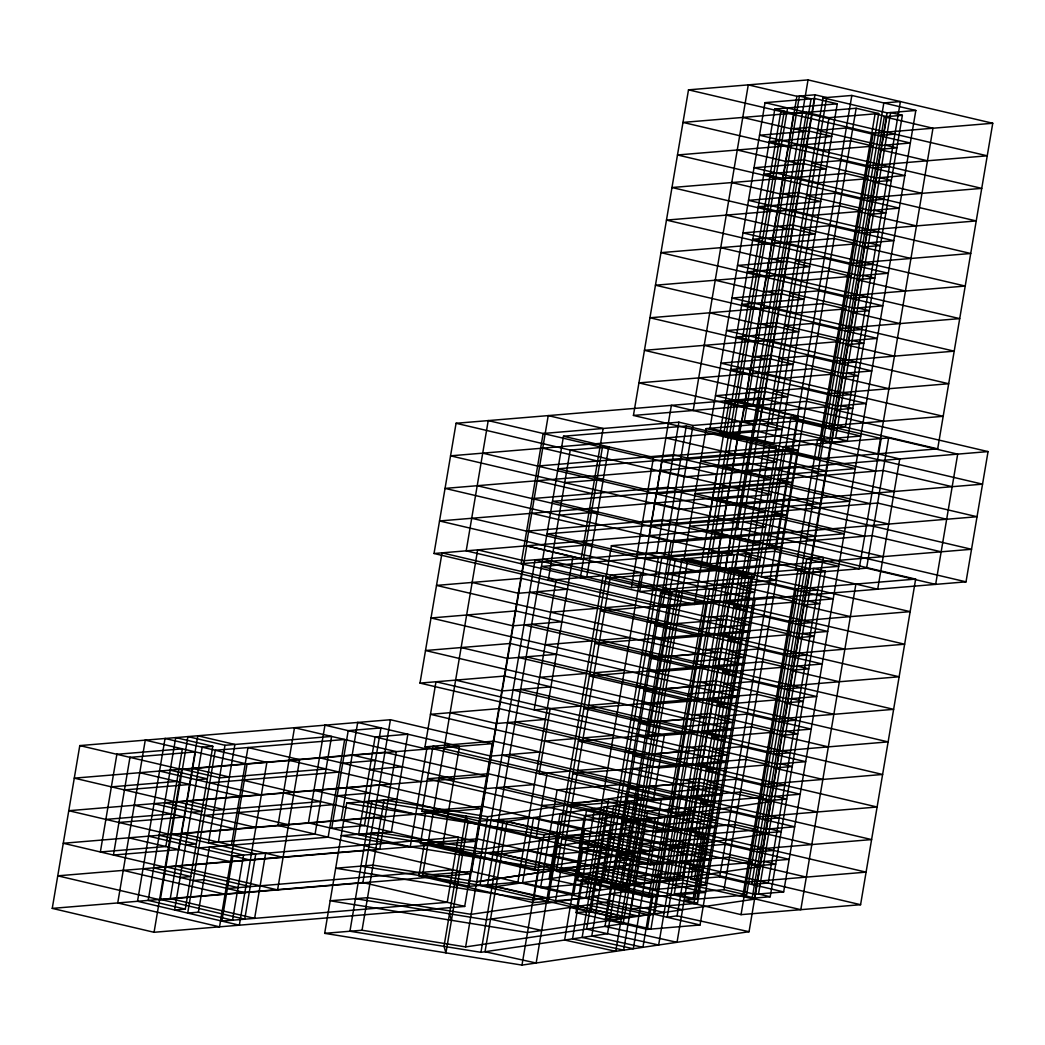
<?xml version="1.0" encoding="UTF-8"?>
<svg xmlns="http://www.w3.org/2000/svg" width="1045" height="1045" viewBox="0 0 1045 1045"><rect width="100%" height="100%" fill="white"/><g stroke="black" fill="none" stroke-linecap="round" stroke-linejoin="round"><path stroke-width="1.5" d="M52.25 908.392L79.786 745.594L390.425 719.731L492.234 743.635L464.698 906.433L154.059 932.284L52.25 908.392L362.889 882.529L464.698 906.433M154.059 932.284L181.595 769.486L492.234 743.635M185.278 909.111L212.814 746.313L175.717 737.6L148.181 900.398L185.278 909.111L174.619 909.999L202.142 747.201L212.814 746.313M224.988 745.294L208.464 842.975L315.067 834.106L331.578 736.425L224.988 745.294L187.904 736.594L160.368 899.392L244.726 919.195L255.738 854.065L171.38 834.276M198.367 912.181L209.379 847.064L243.55 855.084L232.539 920.201L198.367 912.181L187.708 913.069L215.244 750.271L344.667 739.494L328.156 837.176L198.72 847.952M218.366 842.152L234.89 744.471L197.805 735.771L170.27 898.569L254.627 918.372L265.639 853.242M231.454 845.222L247.978 747.541L299.615 759.663L277.578 889.909L175.769 866.005M749.056 931.709L677.069 915.825L667.167 917.275L689.204 787.042L699.105 785.579L771.079 801.476L749.056 931.709L521.991 965.097L324.668 933.342L346.692 803.109L384.064 800L487.675 816.668L638.599 794.474L627.588 859.604L476.651 881.784L373.052 865.116L335.68 868.225L533.002 899.98L760.068 866.592L688.093 850.708L678.192 852.158M362.889 882.529L390.425 719.731M324.668 933.342L362.04 930.233L384.064 800M434.028 553.51L456.064 423.277L759.702 398.001L988.047 451.597L966.024 581.843L662.386 607.119L434.028 553.51L737.665 528.247L966.024 581.843M419.999 683.09L442.022 552.844L670.381 606.453L648.344 736.686L419.999 683.09L504.735 676.037L733.094 729.632L648.344 736.686M424.975 746.875L435.987 681.758L664.333 735.353L653.321 800.483L424.975 746.875L493.723 741.153L722.069 794.749L653.321 800.483M421.958 811.338L432.97 746.208L661.315 799.817L650.303 864.933L421.958 811.338L482.712 806.283L711.057 859.878L650.303 864.933M420.443 843.563L425.955 810.998L540.121 837.803L534.622 870.354L420.443 843.563L477.199 838.835L705.558 892.43L648.788 897.159L577.519 880.426L583.032 847.874L654.301 864.594L648.788 897.159M418.927 875.788L424.44 843.224L538.619 870.028L533.107 902.593L418.927 875.788L471.7 871.399L700.045 924.995L755.117 599.399L526.771 545.803L471.7 871.399M468.761 886.33L523.832 560.721L572.947 556.632L517.876 882.241L468.761 886.33L422.585 875.488L477.656 549.879L523.832 560.721M362.04 930.233L465.639 946.914L487.675 816.668M754.255 577.389L664.254 556.267L541.467 566.481L631.454 587.603L754.255 577.389L776.278 447.142L686.291 426.02L563.49 436.235L487.61 884.762L624.335 916.844M480.948 952.322L502.972 822.088L629.534 803.474L607.511 933.721L480.948 952.322L349.944 931.239L371.968 801.006L502.972 822.088M556.201 579.648L534.178 709.895L581.033 705.989M550.166 708.562L539.142 773.679L570.021 771.106M547.136 773.013L536.124 838.129L559.01 836.235M580.38 577.637L602.403 447.391M586.728 577.101L608.765 446.868L570.23 450.068L548.207 580.315L603.069 575.743L547.998 901.352L533.107 902.593M521.991 965.097L544.014 834.864L771.079 801.476M556.332 871.295L611.403 545.686L730.938 535.745L915.655 579.1L860.584 904.696L741.049 914.649L556.332 871.295L675.867 861.341L860.584 904.696M633.427 415.453L688.498 89.844L808.033 79.903L992.75 123.258L937.678 448.854L818.144 458.807L633.427 415.453L752.962 405.499L937.678 448.854M576.017 912.664L581.516 880.099L652.785 896.832L647.286 929.384L576.017 912.664L590.895 911.423L607.419 813.741L584.547 815.649L579.034 848.2L601.907 846.306M631.454 587.603L653.491 457.37L776.278 447.142M597.688 863.993L608.699 798.876L680.674 814.76L658.65 945.007L586.611 929.096L597.505 863.954L669.662 879.89M656.861 552.426L678.884 422.18L692.966 425.485L798.315 416.72L776.291 546.966L670.929 555.731L656.861 552.426L521.102 563.725L543.139 433.479L678.884 422.18M603.409 882.346L658.481 556.737M649.389 786.428L671.935 791.718L721.612 787.59L699.066 782.3L636.732 787.486L623.46 784.364L557.129 789.889L540.605 887.571L606.936 882.045L662.007 556.449L675.279 559.558L774.737 551.29L838.73 566.312L739.272 574.58L677.029 942.303L604.977 926.393L610.489 893.841M664.254 556.267L686.291 426.02M660.558 592.815L706.002 603.487L650.93 929.083L605.486 918.411L660.558 592.815L732.114 586.937L754.66 592.228L704.97 596.368L682.424 591.065M616.067 861.289L627.091 796.172L699.066 812.069M671.164 540.709L616.093 866.318L664.751 877.735L682.79 876.232L694.494 878.976L749.565 553.38L737.861 550.637L719.822 552.139L664.751 877.735M693.201 410.476L748.272 84.88L796.917 96.297L814.956 94.795L826.673 97.538L771.602 423.147L759.885 420.39L741.845 421.893L796.917 96.297M662.386 607.119L692.966 425.485M675.279 559.558L620.207 885.167L606.936 882.045M625.171 891.62L630.684 859.055L476.651 881.784M706.159 428.594L684.135 558.827L748.129 573.849L770.152 443.603L860.753 436.065L796.76 421.044L706.159 428.594L770.152 443.603M655.411 889.399L710.482 563.804L687.937 558.513L632.865 884.109L655.411 889.399L705.088 885.272L837.267 103.821L814.721 98.53L765.031 102.671L709.96 428.267L773.966 443.289L829.038 117.693L878.714 113.552L746.548 895.003L684.201 900.189L697.472 903.298L752.544 577.702L739.272 574.58M823.643 439.161L801.097 433.871L738.658 439.057L719.757 434.629L774.828 109.02L837.267 103.821M728.705 433.884L706.668 564.117L760.159 559.663L737.613 554.372M732.506 433.557L787.577 107.962M709.659 588.727L654.588 914.323L605.486 918.411M718.333 551.786L740.356 421.54M738.658 439.057L793.73 113.461L856.168 108.262L878.714 113.552M675.867 861.341L730.938 535.745M752.962 405.499L808.033 79.903M747.606 438.312L725.583 568.558L779.074 564.104L801.619 569.394M674.312 893.841L729.384 568.245L751.93 573.535L696.858 899.131L674.312 893.841L724.002 889.7L746.548 895.003M806.492 112.403L731.526 554.882L649.35 535.589L671.373 405.355L753.549 424.649M737.665 528.247L759.702 398.001M682.79 876.232L737.861 550.637M759.885 420.39L814.956 94.795M656.443 896.519L610.998 885.86L682.542 879.981L814.721 98.53M677.069 915.825L699.105 785.579M690.915 879.276L823.094 97.838L851.832 95.448L915.825 110.47L783.659 891.907L754.921 894.298L690.915 879.276L719.665 876.886L783.659 891.907M693.958 903.598L749.03 577.99M761.296 576.931L783.319 446.685L888.642 437.92L957.69 454.131L935.654 584.364L866.605 568.166L761.296 576.931L775.508 580.262L797.531 450.029L783.319 446.685M719.665 876.886L851.832 95.448M724.002 889.7L856.168 108.262M741.049 914.649L796.12 589.04L915.655 579.1M818.144 458.807L873.215 133.198L992.75 123.258M752.165 898.256L807.236 572.647L825.276 571.145L770.204 896.754L752.165 898.256L800.81 909.672L855.881 584.077M902.371 115.303L884.331 116.805L829.26 442.414L847.299 440.912L902.371 115.303L890.667 112.56L835.595 438.155L847.299 440.912M808.647 572.987L830.684 442.74M754.921 894.298L887.087 112.86L915.825 110.47M877.904 453.83L932.976 128.235L884.331 116.805M866.605 568.166L888.642 437.92M628.646 891.163L471.151 914.349L367.54 897.681L330.181 900.79L527.49 932.545L754.555 899.157L682.581 883.26L672.68 884.723M465.639 946.914L623.147 923.715L679.407 591.248L542.682 559.153M633.087 827.039L482.163 849.232L378.551 832.551L341.192 835.66L538.502 867.415L765.567 834.041L693.593 818.144L683.691 819.594M624.035 836.039L497.459 854.64L366.468 833.557M618.522 868.591L491.96 887.205L360.956 866.122M613.023 901.156L486.447 919.77L355.457 898.687M775.351 144.092L778.773 143.805M878.322 135.51L894.886 134.139M769.838 176.644L773.274 176.357M872.823 168.075L889.373 166.704M764.339 209.209L767.761 208.922M867.311 200.64L883.874 199.255M758.827 241.761L762.249 241.486M861.798 233.192L878.362 231.82M753.314 274.326L756.75 274.038M856.299 265.757L872.862 264.372M747.815 306.89L751.237 306.603M850.787 298.321L867.35 296.937M742.303 339.442L745.738 339.168M845.287 330.873L861.838 329.502M736.803 372.007L740.226 371.72M839.775 363.438L856.338 362.053M731.291 404.572L734.713 404.284M834.263 396.003L850.826 394.618M719.757 434.629L782.196 429.43L759.65 424.139M537.626 466.044L673.385 454.745L687.453 458.05L792.802 449.285L723.832 433.087M797.531 450.029L661.746 461.328L639.71 591.561L775.508 580.262M723.192 466.436L776.683 461.981L754.137 456.691M564.731 482.633L603.252 479.433M726.053 469.205L732.649 468.656M742.107 470.877L795.585 466.423L818.13 471.713M988.047 451.597L684.41 476.873L456.064 423.277M532.114 498.609L667.873 487.31L681.941 490.614L787.303 481.836L718.32 465.652M656.234 493.88L792.032 482.581L777.807 479.25L883.13 470.485L952.178 486.683M717.693 499.001L771.171 494.546L748.625 489.256M559.219 515.198L597.74 511.985M720.541 501.77L727.137 501.221M736.594 503.442L790.085 498.987L812.631 504.278M526.615 531.16L662.36 519.861L676.442 523.166L781.791 514.401L712.821 498.217M650.735 526.445L786.519 515.146L772.307 511.802L877.617 503.037L946.679 519.247M712.181 531.565L765.671 527.111L743.126 521.821M553.719 547.75L592.241 544.549M715.041 534.322L721.638 533.773M731.095 535.994L784.573 531.539L807.119 536.843M645.222 559.01L781.02 547.698L766.795 544.367L872.118 535.602L941.166 551.812M567.435 589.197L518.333 593.286L472.157 582.444M652.981 589.302L656.495 589.014L669.767 592.123M550.689 612.213L597.557 608.308M605.173 607.681L635.438 605.159M801.228 591.352L817.791 589.981M561.936 621.762L512.821 625.837L466.645 615.009M743.518 610.554L747.044 610.267L733.773 607.145L796.107 601.959L773.561 596.669L723.885 600.797L746.43 606.087M647.469 621.866L650.996 621.566L664.267 624.688M545.19 644.765L592.045 640.872M599.66 640.232L629.926 637.711M795.715 623.917L812.279 622.533M556.423 654.314L507.321 658.402L461.132 647.56M738.005 643.119L741.532 642.819L728.26 639.71L790.595 634.511L768.049 629.221L718.372 633.361L740.918 638.652M641.97 654.418L645.483 654.131L658.755 657.24L721.102 652.054L743.635 657.344L693.958 661.485L671.412 656.195M698.648 653.843L649.546 657.932L694.99 668.604M539.677 677.33L586.545 673.424M594.161 672.797L624.427 670.276M790.216 656.482L806.766 655.097M550.924 686.879L501.809 690.967L455.633 680.125M732.506 675.671L736.02 675.383L722.748 672.262L785.095 667.076L762.55 661.785L712.873 665.926L735.406 671.217M636.457 686.983L639.984 686.696L653.256 689.804L715.59 684.619L738.136 689.909L688.459 694.037L665.913 688.746M693.148 686.408L644.034 690.497L689.491 701.156M588.648 705.349L618.914 702.841M784.704 689.034L801.267 687.662M545.412 719.43L496.297 723.519L450.121 712.69M726.993 708.236L730.52 707.935L717.249 704.826L779.583 699.641L757.037 694.35L707.36 698.478L729.906 703.768M630.945 719.548L634.472 719.247L647.743 722.369L710.077 717.17L732.623 722.474L682.947 726.602L660.401 721.311M687.636 718.973L638.534 723.049L683.979 733.721M544.654 741.114L575.534 738.554M583.136 737.914L613.402 735.393M779.191 721.599L795.754 720.214M342.708 763.203L375.455 760.486M111.371 786.859L176.84 781.399M196.643 779.753L207.302 778.865L170.217 770.165M326.079 768.989L219.489 777.859L182.392 769.146M539.899 751.995L490.797 756.084L444.621 745.242M124.459 789.929L189.942 784.481M209.731 782.836L339.168 772.059M369.616 769.525L402.364 766.795M721.494 740.787L725.008 740.5L711.736 737.391L774.084 732.192L751.538 726.902L701.848 731.043L724.394 736.333M625.446 752.1L628.959 751.812L642.231 754.921L704.578 749.735L727.124 755.026L677.434 759.166L654.888 753.876M682.124 751.525L633.022 755.613L678.466 766.285M577.637 770.478L607.903 767.957M773.692 754.163L790.255 752.779M337.208 795.768L369.943 793.037M105.859 819.411L171.341 813.964M191.13 812.318L201.789 811.429L164.705 802.73M320.567 801.541L213.977 810.411L176.892 801.711M534.4 784.56L485.285 788.648L439.109 777.807M118.947 822.48L184.429 817.033M204.219 815.387L333.655 804.611M364.117 802.077L396.852 799.36M715.982 773.352L719.509 773.065L706.237 769.943L768.571 764.757L746.025 759.467L696.349 763.595L718.895 768.898M676.624 784.09L627.509 788.178L672.967 798.837M541.637 805.577L564.509 803.67M572.124 803.03L602.39 800.522M768.179 786.715L784.743 785.344M185.631 844.882L196.29 843.994L159.193 835.282M528.888 817.112L479.786 821.2L433.597 810.371M551.616 822.454L617.948 816.929L631.219 820.051L693.567 814.852L716.099 820.142L666.423 824.283L643.877 818.993M671.112 816.641L622.01 820.73L667.455 831.402M566.625 835.595L596.891 833.074M762.68 819.28L779.23 817.895M180.119 877.434L190.778 876.546L153.693 867.846M523.388 849.676L474.273 853.765L428.097 842.923M193.207 880.504L203.866 879.629L238.051 887.649M642.153 843.707L708.484 838.181L695.212 835.059L757.56 829.874L735.014 824.583L685.337 828.724L707.87 834.014M546.104 855.006L612.448 849.494L625.72 852.602L688.054 847.417L710.6 852.707L660.923 856.848L638.377 851.557M665.613 849.206L616.498 853.295L661.955 863.967M227.392 888.537L452.759 869.78M534.622 870.354L553.497 868.787M561.113 868.16L591.379 865.639M757.168 851.832L773.731 850.46M577.519 880.426L596.408 878.858M636.653 876.259L702.985 870.746L689.713 867.624L752.047 862.438L729.501 857.148L679.825 861.276L702.371 866.566M697.472 903.298L631.141 908.823L647.665 811.142L713.996 805.617L700.725 802.508L763.059 797.322L740.513 792.032L690.836 796.159L713.382 801.45M647.286 929.384L700.045 924.995M346.692 803.109L544.014 834.864M621.579 828.737L693.553 844.621M603.2 831.428L675.174 847.325M608.308 838.351L659.447 849.637M598.667 839.762L649.807 851.061M589.04 841.186L640.18 852.472M581.138 842.335L632.277 853.634M554.608 846.241L605.747 857.54M688.054 877.186L615.858 861.25L610.358 893.802L682.542 909.738M528.078 850.147L579.217 861.433M602.795 870.903L653.935 882.202M593.168 872.327L644.308 883.613M501.548 854.039L552.687 865.338M583.528 873.738L634.668 885.037M575.625 874.9L626.778 886.199M591.992 896.519L664.163 912.442M597.283 903.468L648.422 914.754M587.656 904.879L638.795 916.178M496.035 886.604L547.175 897.89M578.016 906.302L629.155 917.588M570.126 907.465L621.266 918.751M490.523 919.169L541.663 930.455M823.094 97.838L887.087 112.86M765.031 102.671L829.038 117.693M774.828 109.02L793.73 113.461M688.498 89.844L873.215 133.198M821.161 130.102L809.457 127.346L791.405 128.849L742.76 117.432M885.154 145.124L896.871 147.868L878.819 149.37L927.477 160.786M793.886 128.653L805.591 131.396M869.584 146.418L881.301 149.161M815.662 162.654L803.945 159.911L785.905 161.413L737.247 149.997M879.655 177.676L891.359 180.432L873.32 181.934L921.964 193.351M788.374 161.204L800.091 163.96M864.084 178.982L875.788 181.725M810.149 195.219L798.445 192.476L780.393 193.978L731.748 182.548M874.143 210.241L885.86 212.984L867.807 214.486L916.465 225.916M782.875 193.769L794.579 196.512M858.572 211.534L870.289 214.29M804.637 227.784L792.933 225.028L774.894 226.53L726.236 215.113M868.643 242.806L880.347 245.549L862.308 247.051L910.953 258.468M777.362 226.334L789.066 229.077M853.073 244.099L864.777 246.842M799.138 260.336L787.421 257.592L769.381 259.095L720.736 247.678M863.131 275.358L874.835 278.114L856.795 279.616L905.44 291.032M771.85 258.886L783.567 261.642M847.56 276.651L859.264 279.407M793.625 292.9L781.921 290.157L763.869 291.659L715.224 280.23M857.618 307.922L869.335 310.665L851.283 312.168L899.941 323.584M766.351 291.45L778.055 294.194M842.048 309.215L853.765 311.972M788.126 325.465L776.409 322.709L758.37 324.211L709.712 312.795M852.119 340.487L863.823 343.23L845.784 344.732L894.429 356.149M760.838 324.002L772.555 326.758M836.549 341.78L848.253 344.523M782.614 358.017L770.91 355.274L752.857 356.776L704.212 345.359M846.607 373.039L858.324 375.795L840.271 377.297L888.929 388.714M755.339 356.567L767.043 359.31M831.036 374.332L842.753 377.088M777.101 390.582L765.397 387.839L747.358 389.328L698.7 377.911M841.107 405.604L852.811 408.347L834.772 409.849L883.417 421.266M749.827 389.132L761.531 391.875M825.537 406.897L837.241 409.64M798.315 416.72L729.332 400.535L707.308 530.769L776.291 546.966M768.023 423.434L832.016 438.456M785.37 449.899L875.684 471.099M762.51 455.999L826.504 471.021M665.874 437.92L748.05 457.201M812.043 472.222L894.22 491.516M779.857 482.463L870.185 503.664M563.49 436.235L653.491 457.37M757.011 488.564L821.004 503.585M660.362 470.472L742.538 489.765M806.531 504.787L888.707 524.067M542.721 448.161L597.622 461.054M774.358 515.015L864.672 536.216M482.725 453.164L711.07 506.76M751.499 521.115L815.492 536.137M654.862 503.037L737.038 522.317M801.032 537.339L883.208 556.632M537.208 480.726L592.11 493.606M477.212 485.716L705.558 539.311M825.276 571.145L813.572 568.402L758.5 893.997L770.204 896.754M745.986 553.68L809.993 568.702M531.709 513.291L586.611 526.171M746.039 574.018L682.032 558.997L637.986 819.489L701.979 834.498M611.403 545.686L796.12 589.04M471.713 518.281L700.059 571.876M744.066 585.945L732.349 583.188L714.31 584.691L665.665 573.274M808.059 600.966L819.763 603.71L801.724 605.212L850.369 616.628M716.779 584.495L728.496 587.238M792.489 602.26L804.193 605.003M676.533 591.561L740.526 606.583M738.554 618.496L726.85 615.753L708.797 617.255L660.153 605.839M802.547 633.518L814.264 636.274L796.212 637.777L844.869 649.193M711.279 617.046L722.983 619.803M786.976 634.824L798.693 637.568M676.925 623.63L699.471 628.92L749.147 624.792L726.602 619.502L655.045 625.367L700.503 636.039M537.169 591.718L673.894 623.8M671.021 624.126L735.014 639.148M529.567 592.345L666.279 624.44M733.054 651.061L721.337 648.318L703.298 649.82L654.64 638.39M797.048 666.083L808.752 668.826L790.712 670.328L839.357 681.758M705.767 649.611L717.484 652.354M781.477 667.376L793.181 670.132M531.67 624.27L668.382 656.365M665.521 656.678L729.514 671.7M524.054 624.91L660.767 657.005M727.542 683.626L715.838 680.87L697.786 682.372L649.141 670.955M791.535 698.648L803.252 701.391L785.2 702.893L833.858 714.31M700.268 682.163L711.972 684.919M775.965 699.941L787.682 702.684M526.158 656.835L662.883 688.929M660.009 689.243L724.002 704.265M518.542 657.475L655.267 689.556M722.03 716.178L710.326 713.435L692.286 714.937L643.629 703.52M786.036 731.2L797.74 733.956L779.701 735.458L828.345 746.875M694.755 714.728L706.459 717.471M770.465 732.493L782.169 735.249M520.658 689.4L657.37 721.481M654.497 721.808L718.503 736.83M513.043 690.027L649.755 722.121M716.53 748.743L704.813 745.999L686.774 747.502L638.129 736.072M780.524 763.764L792.228 766.507L774.188 768.01L822.833 779.426M689.256 747.293L700.96 750.036M764.953 765.058L776.657 767.801M515.146 721.951L651.871 754.046M648.997 754.359L712.99 769.381M507.53 722.591L644.256 754.673M711.018 781.307L699.314 778.551L681.262 780.053L632.617 768.637M775.011 796.316L786.728 799.072L768.676 800.574L817.334 811.991M683.744 779.844L695.447 782.6M759.441 797.622L771.158 800.365M509.633 754.516L646.359 786.611M643.485 786.924L707.478 801.946M502.031 755.143L638.743 787.238M705.519 813.859L693.802 811.116L675.762 812.618L627.104 801.202M769.512 828.881L781.216 831.637L763.177 833.126L811.821 844.556M678.231 812.409L689.948 815.152M753.941 830.174L765.645 832.93M504.134 787.081L640.846 819.162M496.519 787.708L633.231 819.803M352.178 755.026L453.987 778.917M700.006 846.424L688.302 843.668L670.25 845.17L621.605 833.753M763.999 861.446L775.717 864.189L757.664 865.691L806.322 877.108M319.443 757.743L421.253 781.647M672.732 844.974L684.436 847.717M748.429 862.739L760.146 865.482M288.982 760.277L390.804 784.181M498.622 819.633L635.347 851.727M634.563 851.871L698.556 866.893M491.006 820.273L627.731 852.354M346.679 787.577L448.488 811.482M313.931 790.307L415.753 814.199M682.542 879.981L705.088 885.272M192.293 768.323L229.377 777.036M242.466 780.106L294.102 792.228M283.482 792.841L385.291 816.733M79.786 745.594L181.595 769.486M159.558 771.053L261.368 794.945M493.122 852.197L629.835 884.292M485.507 852.824L622.219 884.919M139.756 772.699L241.565 796.59M186.781 800.888L223.878 809.588M236.967 812.67L288.603 824.779M154.046 803.605L255.855 827.509M134.256 805.264L236.065 829.155M181.281 833.453L283.09 857.344M148.534 836.17L250.356 860.074M128.744 837.816L230.553 861.72M165.868 866.827L250.225 886.63M143.034 868.735L244.843 892.626M123.232 870.38L225.054 894.272M460.505 848.697L462.465 855.189M455.006 881.262L456.952 887.741M449.494 913.813L451.453 920.305M116.87 754.294L100.359 851.975L165.828 846.528L182.352 748.847L116.87 754.294M129.959 757.364L113.448 855.045L178.917 849.598L195.441 751.917L129.959 757.364M145.268 740.134L117.732 902.945L219.541 926.837L247.077 764.039L145.268 740.134M165.058 738.488L137.522 901.286L239.331 925.191L266.867 762.393L165.058 738.488M232.891 855.973L221.88 921.089L447.247 902.331L458.259 837.215L232.891 855.973M294.494 727.725L277.97 825.393L379.779 849.298L396.303 751.616L294.494 727.725M324.956 725.178L308.432 822.859L410.241 846.763L426.765 749.082L324.956 725.178M348.22 730.651L331.696 828.332L364.444 825.602L380.955 727.921L348.22 730.651M357.69 722.461L341.166 820.142L442.975 844.033L459.5 746.352L357.69 722.461M375.129 736.96L358.605 834.641L391.353 831.911L407.863 734.243L375.129 736.96M488.224 420.599L466.201 550.833L694.546 604.441L716.583 474.195L488.224 420.599M466.018 816.132L443.994 946.378L445.941 952.857L467.964 822.624L466.018 816.132M548.22 415.61L526.197 545.843L581.098 558.735L603.135 428.489L548.22 415.61M535.066 559.793L479.995 885.389L616.72 917.484L671.791 591.875L535.066 559.793M507.047 821.488L485.024 951.721L536.163 963.02L558.187 832.774L507.047 821.488M533.577 817.582L522.565 882.698L573.705 893.997L584.717 828.881L533.577 817.582M560.12 813.676L549.095 878.806L600.235 890.092L611.26 824.975L560.12 813.676M610.672 575.116L555.6 900.712L585.866 898.191L640.938 572.595L610.672 575.116M586.65 809.784L564.613 940.017L615.753 951.316L637.79 821.07L586.65 809.784M594.54 808.621L572.516 938.854L623.656 950.153L645.679 819.907L594.54 808.621M604.18 807.197L582.143 937.443L633.283 948.729L655.319 818.496L604.18 807.197M613.807 805.786L591.784 936.033L642.923 947.319L664.947 817.072L613.807 805.786M640.076 819.306L629.064 884.423L693.057 899.445L704.069 834.328L640.076 819.306M780.85 111.528L725.779 437.123L729.214 436.836L784.286 111.24L780.85 111.528M731.552 436.653L709.529 566.886L716.125 566.338L738.162 436.092L731.552 436.653M722.291 551.93L667.219 877.526L678.923 880.282L733.995 554.673L722.291 551.93M799.386 96.088L744.314 421.684L756.031 424.44L811.103 98.831L799.386 96.088M790.869 417.334L768.846 547.58L859.16 568.78L881.196 438.534L790.869 417.334M817.556 439.658L795.519 569.904L877.695 589.197L899.732 458.951L817.556 439.658M798.001 569.695L742.93 895.304L754.634 898.047L809.705 572.451L798.001 569.695M875.096 113.853L820.025 439.462L831.729 442.205L886.8 116.609L875.096 113.853M806.727 558.801L751.655 884.397L768.219 883.025L823.29 557.416L806.727 558.801M883.835 102.959L828.763 428.554L845.327 427.183L900.398 101.574L883.835 102.959M802.521 112.455L682.986 122.409L867.703 165.763L987.238 155.809L802.521 112.455M809.209 131.095L759.532 135.236L823.525 150.245L873.202 146.117L850.656 140.827L788.23 146.026L769.316 141.584L831.755 136.386L809.209 131.095M846.332 127.999L817.582 130.403L881.575 145.425L910.326 143.021L846.332 127.999M797.021 145.02L677.487 154.974L862.203 198.328L981.738 188.374L797.021 145.02M803.696 163.66L754.02 167.788L818.013 182.81L867.703 178.682L845.157 173.379L782.718 178.577L763.817 174.136L826.242 168.95L803.696 163.66M840.82 160.564L812.083 162.955L876.076 177.977L904.813 175.586L840.82 160.564M791.509 177.585L671.974 187.525L856.691 230.88L976.226 220.939L791.509 177.585M798.197 196.212L748.52 200.353L812.514 215.374L862.19 211.234L839.644 205.943L777.219 211.142L758.304 206.701L820.743 201.502L798.197 196.212M835.308 193.129L806.57 195.519L870.563 210.541L899.314 208.151L835.308 193.129M786.01 210.136L666.475 220.09L851.179 263.445L970.727 253.491L786.01 210.136M792.685 228.777L743.008 232.904L807.001 247.926L856.678 243.798L834.145 238.508L771.706 243.707L752.805 239.266L815.231 234.067L792.685 228.777M829.808 225.681L801.058 228.084L865.064 243.093L893.802 240.703L829.808 225.681M780.497 242.701L660.962 252.655L845.679 296.009L965.214 286.056L780.497 242.701M787.185 261.341L737.496 265.469L801.502 280.491L851.179 276.35L828.633 271.06L766.194 276.259L747.293 271.818L809.731 266.632L787.185 261.341M824.296 258.246L795.558 260.636L859.552 275.658L888.289 273.267L824.296 258.246M774.985 275.266L655.45 285.207L840.167 328.561L959.702 318.62L774.985 275.266M781.673 293.893L731.996 298.034L795.99 313.056L845.666 308.915L823.12 303.625L760.695 308.824L741.78 304.382L804.219 299.183L781.673 293.893M818.797 290.81L790.046 293.201L854.039 308.223L882.79 305.832L818.797 290.81M769.486 307.818L649.951 317.771L834.668 361.126L954.203 351.172L769.486 307.818M776.161 326.458L726.484 330.586L790.477 345.608L840.167 341.48L817.621 336.19L755.182 341.375L736.281 336.947L798.707 331.748L776.161 326.458M813.284 323.362L784.547 325.753L848.54 340.774L877.277 338.384L813.284 323.362M763.973 340.383L644.438 350.323L829.155 393.691L948.69 383.737L763.973 340.383M770.661 359.01L720.985 363.151L784.978 378.172L834.655 374.032L812.109 368.741L749.683 373.94L730.769 369.499L793.207 364.313L770.661 359.01M807.772 355.927L779.034 358.317L843.028 373.339L871.778 370.949L807.772 355.927M758.474 372.934L638.939 382.888L823.656 426.242L943.191 416.302L758.474 372.934M765.149 391.575L715.472 395.715L779.466 410.737L829.155 406.596L806.609 401.306L744.171 406.505L725.269 402.064L787.695 396.865L765.149 391.575M802.273 388.492L773.522 390.882L837.528 405.904L866.266 403.514L802.273 388.492M754.19 430.566L450.552 455.829L678.897 509.437L982.535 484.162L754.19 430.566M680.778 458.585L557.978 468.8L647.978 489.922L770.779 479.707L680.778 458.585M791.261 453.608L700.646 461.145L764.653 476.167L855.254 468.63L791.261 453.608M748.677 463.118L445.039 488.394L673.398 541.989L977.036 516.726L748.677 463.118M675.279 491.137L552.478 501.365L642.466 522.487L765.267 512.259L675.279 491.137M785.749 486.16L695.147 493.71L759.14 508.732L849.742 501.182L785.749 486.16M743.178 495.683L439.54 520.959L667.886 574.554L971.523 549.278L743.178 495.683M669.767 523.702L546.966 533.917L636.967 555.039L759.767 544.824L669.767 523.702M780.236 518.725L689.635 526.262L753.628 541.284L844.242 533.747L780.236 518.725M521.259 578.355L436.523 585.409L664.868 639.004L749.605 631.951L521.259 578.355M725.426 568.297L605.891 578.251L790.608 621.605L910.143 611.652L725.426 568.297M769.224 583.841L740.487 586.245L804.48 601.254L833.218 598.863L769.224 583.841M515.76 610.92L431.01 617.974L659.356 671.569L744.105 664.515L515.76 610.92M719.927 600.862L600.379 610.816L785.095 654.17L904.63 644.216L719.927 600.862M763.725 616.406L734.975 618.797L798.968 633.819L827.718 631.428L763.725 616.406M510.247 643.472L425.511 650.526L653.856 704.134L738.593 697.08L510.247 643.472M714.414 633.427L594.879 643.367L779.596 686.722L899.131 676.781L714.414 633.427M758.213 648.971L729.475 651.362L793.469 666.383L822.206 663.993L758.213 648.971M708.902 665.978L589.367 675.932L774.084 719.287L893.619 709.333L708.902 665.978M752.7 681.523L723.963 683.913L787.956 698.935L816.707 696.545L752.7 681.523M499.236 708.601L430.475 714.323L658.833 767.918L727.581 762.197L499.236 708.601M703.403 698.543L583.868 708.484L768.584 751.851L888.119 741.898L703.403 698.543M747.201 714.088L718.451 716.478L782.457 731.5L811.194 729.11L747.201 714.088M384.926 752.295L74.273 778.146L176.096 802.051L486.735 776.187L384.926 752.295M697.89 731.095L578.355 741.049L763.072 784.403L882.607 774.463L697.89 731.095M741.689 746.653L712.951 749.043L776.944 764.065L805.682 761.674L741.689 746.653M488.224 773.718L427.457 778.773L655.803 832.369L716.57 827.313L488.224 773.718M379.413 784.86L68.774 810.711L170.583 834.602L481.222 808.752L379.413 784.86M692.391 763.66L572.843 773.613L757.56 816.968L877.095 807.014L692.391 763.66M736.189 779.204L707.439 781.595L771.432 796.617L800.183 794.226L736.189 779.204M373.901 817.412L63.262 843.263L165.071 867.167L475.723 841.316L373.901 817.412M686.879 796.225L567.344 806.165L752.06 849.533L871.595 839.579L686.879 796.225M730.677 811.769L701.94 814.159L765.933 829.181L794.67 826.791L730.677 811.769M368.402 849.977L57.762 875.828L159.571 899.732L470.211 873.868L368.402 849.977M681.366 828.776L561.831 838.73L746.548 882.084L866.083 872.144L681.366 828.776M725.165 844.334L696.427 846.724L760.42 861.746L789.171 859.343L725.165 844.334"/></g></svg>
